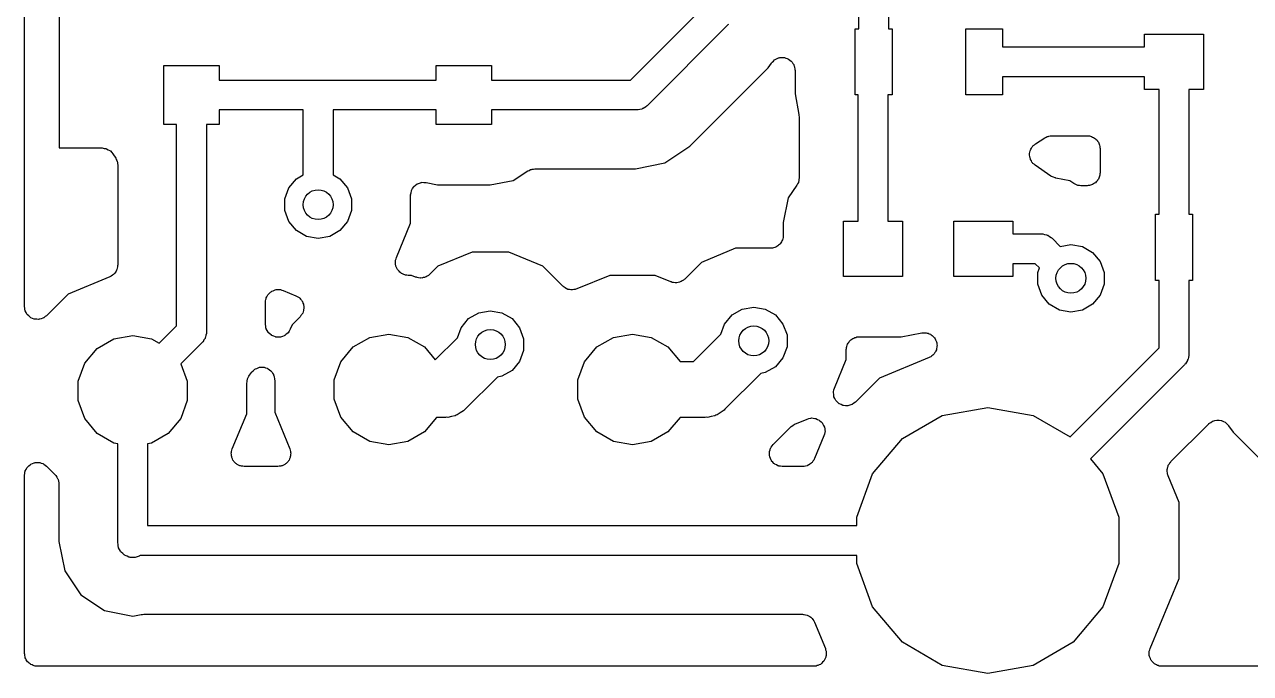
# Model space of a CAD drawing. Extents: x 91.5 to 189.2, y -113.2 to -60.7.
# Drawn here: x 91.79 to 108.45, y -112.83 to -104.01 of the extents above; entities that cross this region are included whole.
import ezdxf

# ---------------------------------------------------------------- set-up
doc = ezdxf.new("R2010")
doc.units = 0
doc.header["$MEASUREMENT"] = 0
doc.layers.add('BLACK', color=7, linetype='CONTINUOUS')

msp = doc.modelspace()

# ---------------------------------------------------------------- linework, layer by layer
at = {"layer": 'Black'}
for p, q in [((91.79, -107.844), (91.79, -95.3325)), ((92.26, -100.142), (92.26, -105.674)), ((103.127, -104.07), (103.127, -102.33)), ((103.533, -102.33), (103.533, -104.07)), ((100.026, -104.767), (100.997, -103.796)), ((101.344, -104.024), (100.254, -105.114)), ((101.349, -104.016), (101.344, -104.024)), ((101.356, -104.011), (101.349, -104.016)), ((103.08, -104.97), (103.08, -104.07)), ((103.08, -104.07), (103.127, -104.07)), ((103.533, -104.07), (103.58, -104.07)), ((103.58, -104.07), (103.58, -104.97)), ((104.58, -104.97), (104.58, -104.07)), ((104.58, -104.07), (105.08, -104.07)), ((105.08, -104.07), (105.08, -104.317)), ((107.01, -104.317), (107.01, -104.145)), ((107.01, -104.145), (107.81, -104.145)), ((107.81, -104.145), (107.81, -104.895)), ((105.08, -104.317), (107.01, -104.317)), ((93.685, -105.37), (93.685, -104.57)), ((93.685, -104.57), (94.435, -104.57)), ((94.435, -104.57), (94.435, -104.767)), ((97.385, -104.767), (97.385, -104.57)), ((97.385, -104.57), (98.135, -104.57)), ((98.135, -104.57), (98.135, -104.767)), ((100.832, -105.667), (101.897, -104.602)), ((101.897, -104.602), (101.939, -104.538)), ((101.939, -104.538), (101.946, -104.531)), ((101.946, -104.531), (101.951, -104.523)), ((101.951, -104.523), (101.967, -104.509)), ((101.967, -104.509), (101.982, -104.494)), ((101.982, -104.494), (101.99, -104.49)), ((101.99, -104.49), (101.998, -104.484)), ((101.998, -104.484), (102.017, -104.477)), ((102.017, -104.477), (102.036, -104.467)), ((102.036, -104.467), (102.046, -104.466)), ((102.046, -104.466), (102.055, -104.463)), ((102.055, -104.463), (102.076, -104.463)), ((102.076, -104.463), (102.097, -104.461)), ((102.097, -104.461), (102.106, -104.463)), ((102.106, -104.463), (102.116, -104.463)), ((102.116, -104.463), (102.136, -104.47)), ((102.136, -104.47), (102.156, -104.475)), ((102.156, -104.475), (102.164, -104.48)), ((102.164, -104.48), (102.173, -104.484)), ((102.173, -104.484), (102.189, -104.497)), ((102.189, -104.497), (102.207, -104.509)), ((102.207, -104.509), (102.212, -104.517)), ((102.212, -104.517), (102.22, -104.523)), ((102.22, -104.523), (102.23, -104.541)), ((102.23, -104.541), (102.243, -104.558)), ((102.243, -104.558), (102.245, -104.567)), ((102.245, -104.567), (102.25, -104.576)), ((102.25, -104.576), (102.254, -104.596)), ((102.254, -104.596), (102.26, -104.617)), ((102.26, -104.617), (102.259, -104.626)), ((94.435, -104.767), (95.78, -104.767)), ((95.78, -104.767), (97.385, -104.767)), ((98.135, -104.767), (100.026, -104.767)), ((102.259, -104.626), (102.261, -104.636)), ((102.261, -104.636), (102.261, -104.954)), ((107.01, -104.723), (105.08, -104.723)), ((105.08, -104.723), (105.08, -104.97)), ((107.01, -104.895), (107.01, -104.723)), ((102.261, -104.954), (102.314, -105.235)), ((107.207, -104.895), (107.01, -104.895)), ((107.207, -106.59), (107.207, -104.895)), ((107.81, -104.895), (107.613, -104.895)), ((107.613, -104.895), (107.613, -106.59)), ((100.246, -105.119), (100.241, -105.126)), ((100.254, -105.114), (100.246, -105.119)), ((103.117, -104.97), (103.08, -104.97)), ((103.117, -106.685), (103.117, -104.97)), ((103.58, -104.97), (103.523, -104.97)), ((103.523, -104.97), (103.523, -106.685)), ((105.08, -104.97), (104.58, -104.97)), ((95.5768, -105.173), (94.435, -105.173)), ((94.435, -105.173), (94.435, -105.37)), ((95.5768, -106.055), (95.5768, -105.173)), ((97.385, -105.173), (95.9832, -105.173)), ((95.9832, -105.173), (95.9832, -106.055)), ((97.385, -105.37), (97.385, -105.173)), ((100.11, -105.173), (98.135, -105.173)), ((98.135, -105.173), (98.135, -105.37)), ((100.119, -105.172), (100.11, -105.173)), ((100.128, -105.172), (100.119, -105.172)), ((100.153, -105.166), (100.128, -105.172)), ((100.179, -105.161), (100.153, -105.166)), ((100.187, -105.156), (100.179, -105.161)), ((100.196, -105.154), (100.187, -105.156)), ((100.218, -105.139), (100.196, -105.154)), ((100.241, -105.126), (100.218, -105.139)), ((102.314, -105.235), (102.314, -105.251)), ((102.314, -105.251), (102.317, -105.267)), ((102.317, -105.267), (102.317, -106.097)), ((93.8568, -105.37), (93.685, -105.37)), ((93.8568, -108.106), (93.8568, -105.37)), ((94.435, -105.37), (94.2632, -105.37)), ((94.2632, -105.37), (94.2632, -108.19)), ((98.135, -105.37), (97.385, -105.37)), ((105.528, -105.632), (105.654, -105.551)), ((105.654, -105.551), (105.672, -105.544)), ((105.672, -105.544), (105.689, -105.534)), ((105.689, -105.534), (105.7, -105.532)), ((105.7, -105.532), (105.71, -105.528)), ((105.71, -105.528), (105.73, -105.527)), ((105.73, -105.527), (105.749, -105.523)), ((105.749, -105.523), (106.231, -105.523)), ((106.231, -105.523), (106.246, -105.526)), ((106.246, -105.526), (106.262, -105.526)), ((106.262, -105.526), (106.276, -105.531)), ((106.276, -105.531), (106.291, -105.534)), ((106.291, -105.534), (106.305, -105.541)), ((106.305, -105.541), (106.319, -105.547)), ((106.319, -105.547), (106.331, -105.557)), ((106.331, -105.557), (106.344, -105.564)), ((106.344, -105.564), (106.354, -105.576)), ((106.354, -105.576), (106.366, -105.586)), ((106.366, -105.586), (106.373, -105.599)), ((106.373, -105.599), (106.383, -105.611)), ((106.383, -105.611), (106.389, -105.625)), ((92.26, -105.674), (92.2625, -105.687)), ((92.2625, -105.687), (92.2776, -105.69)), ((92.2776, -105.69), (92.8446, -105.69)), ((92.8446, -105.69), (92.8706, -105.695)), ((92.8706, -105.695), (92.8966, -105.698)), ((92.8966, -105.698), (92.9004, -105.7)), ((92.9004, -105.7), (92.9047, -105.701)), ((92.9047, -105.701), (92.9275, -105.714)), ((92.9275, -105.714), (92.9508, -105.726)), ((92.9508, -105.726), (92.9537, -105.729)), ((92.9537, -105.729), (92.9574, -105.731)), ((92.9574, -105.731), (92.9744, -105.751)), ((92.9744, -105.751), (92.9922, -105.771)), ((92.9922, -105.771), (93.0289, -105.828)), ((100.493, -105.894), (100.832, -105.667)), ((105.448, -105.766), (105.453, -105.747)), ((105.449, -105.777), (105.448, -105.766)), ((105.448, -105.788), (105.449, -105.777)), ((105.452, -105.807), (105.448, -105.788)), ((105.453, -105.747), (105.455, -105.728)), ((105.455, -105.728), (105.46, -105.718)), ((105.46, -105.718), (105.463, -105.707)), ((105.463, -105.707), (105.474, -105.691)), ((105.474, -105.691), (105.483, -105.674)), ((105.483, -105.674), (105.491, -105.666)), ((105.491, -105.666), (105.498, -105.657)), ((105.498, -105.657), (105.514, -105.646)), ((105.514, -105.646), (105.528, -105.632)), ((106.389, -105.625), (106.396, -105.639)), ((106.396, -105.639), (106.399, -105.654)), ((106.399, -105.654), (106.404, -105.668)), ((106.404, -105.668), (106.404, -105.684)), ((106.404, -105.684), (106.407, -105.699)), ((106.407, -105.699), (106.407, -106.027)), ((93.0289, -105.828), (93.0364, -105.846)), ((93.0364, -105.846), (93.0462, -105.862)), ((93.0462, -105.862), (93.0482, -105.873)), ((93.0482, -105.873), (93.0525, -105.884)), ((93.0525, -105.884), (93.0534, -105.903)), ((93.0534, -105.903), (93.0568, -105.922)), ((93.0568, -105.922), (93.0568, -107.279)), ((100.093, -105.973), (100.493, -105.894)), ((105.454, -105.827), (105.452, -105.807)), ((105.459, -105.837), (105.454, -105.827)), ((105.461, -105.848), (105.459, -105.837)), ((105.472, -105.864), (105.461, -105.848)), ((105.48, -105.882), (105.472, -105.864)), ((105.488, -105.89), (105.48, -105.882)), ((105.494, -105.899), (105.488, -105.89)), ((105.51, -105.911), (105.494, -105.899)), ((105.524, -105.925), (105.51, -105.911)), ((105.739, -106.072), (105.524, -105.925)), ((95.3825, -106.231), (95.485, -106.108)), ((95.485, -106.108), (95.5768, -106.055)), ((95.9832, -106.055), (96.075, -106.108)), ((96.075, -106.108), (96.1775, -106.231)), ((98.4304, -106.13), (98.6314, -106.001)), ((98.6314, -106.001), (98.6494, -105.994)), ((98.6494, -105.994), (98.6663, -105.984)), ((98.6663, -105.984), (98.6773, -105.982)), ((98.6773, -105.982), (98.6876, -105.978)), ((98.6876, -105.978), (98.7071, -105.977)), ((98.7071, -105.977), (98.7263, -105.973)), ((98.7263, -105.973), (100.093, -105.973)), ((102.313, -106.118), (102.311, -106.14)), ((102.317, -106.097), (102.313, -106.118)), ((105.743, -106.074), (105.739, -106.072)), ((105.747, -106.077), (105.743, -106.074)), ((105.771, -106.086), (105.747, -106.077)), ((105.795, -106.097), (105.771, -106.086)), ((105.799, -106.097), (105.795, -106.097)), ((105.804, -106.099), (105.799, -106.097)), ((105.993, -106.136), (105.804, -106.099)), ((106.383, -106.115), (106.373, -106.127)), ((106.388, -106.101), (106.383, -106.115)), ((106.396, -106.088), (106.388, -106.101)), ((106.399, -106.072), (106.396, -106.088)), ((106.404, -106.058), (106.399, -106.072)), ((106.407, -106.027), (106.404, -106.043)), ((106.404, -106.043), (106.404, -106.058)), ((95.328, -106.38), (95.3825, -106.231)), ((96.1775, -106.231), (96.232, -106.38)), ((97.043, -106.298), (97.048, -106.27)), ((97.048, -106.27), (97.049, -106.268)), ((97.049, -106.268), (97.0495, -106.266)), ((97.0495, -106.266), (97.0643, -106.241)), ((97.0643, -106.241), (97.0785, -106.217)), ((97.0785, -106.217), (97.0801, -106.215)), ((97.0801, -106.215), (97.0813, -106.214)), ((97.0813, -106.214), (97.1035, -106.196)), ((97.1035, -106.196), (97.1252, -106.178)), ((97.1252, -106.178), (97.1272, -106.177)), ((97.1272, -106.177), (97.1289, -106.176)), ((97.1289, -106.176), (97.1559, -106.167)), ((97.1559, -106.167), (97.1825, -106.157)), ((97.1825, -106.157), (97.1847, -106.157)), ((97.1847, -106.157), (97.1867, -106.156)), ((97.1867, -106.156), (97.2151, -106.157)), ((97.2151, -106.157), (97.2434, -106.157)), ((97.2434, -106.157), (97.2455, -106.158)), ((97.2455, -106.158), (97.2476, -106.158)), ((97.2476, -106.158), (97.4026, -106.189)), ((97.4026, -106.189), (98.1186, -106.189)), ((98.1186, -106.189), (98.4304, -106.13)), ((102.286, -106.196), (102.169, -106.368)), ((102.295, -106.176), (102.286, -106.196)), ((102.306, -106.157), (102.295, -106.176)), ((102.308, -106.148), (102.306, -106.157)), ((102.311, -106.14), (102.308, -106.148)), ((106.048, -106.173), (105.993, -106.136)), ((106.067, -106.182), (106.048, -106.173)), ((106.085, -106.192), (106.067, -106.182)), ((106.095, -106.194), (106.085, -106.192)), ((106.104, -106.198), (106.095, -106.194)), ((106.125, -106.199), (106.104, -106.198)), ((106.145, -106.203), (106.125, -106.199)), ((106.231, -106.203), (106.145, -106.203)), ((106.246, -106.2), (106.231, -106.203)), ((106.262, -106.2), (106.246, -106.2)), ((106.276, -106.195), (106.262, -106.2)), ((106.291, -106.192), (106.276, -106.195)), ((106.305, -106.185), (106.291, -106.192)), ((106.319, -106.179), (106.305, -106.185)), ((106.331, -106.17), (106.319, -106.179)), ((106.344, -106.162), (106.331, -106.17)), ((106.354, -106.15), (106.344, -106.162)), ((106.366, -106.14), (106.354, -106.15)), ((106.373, -106.127), (106.366, -106.14)), ((95.328, -106.54), (95.328, -106.38)), ((96.232, -106.38), (96.232, -106.54)), ((97.037, -106.711), (97.0373, -106.33)), ((97.0373, -106.33), (97.0377, -106.327)), ((97.0374, -106.325), (97.043, -106.298)), ((97.0377, -106.327), (97.0374, -106.325)), ((102.169, -106.368), (102.101, -106.703)), ((95.3825, -106.689), (95.328, -106.54)), ((96.232, -106.54), (96.1775, -106.689)), ((107.16, -107.49), (107.16, -106.59)), ((107.16, -106.59), (107.207, -106.59)), ((107.613, -106.59), (107.66, -106.59)), ((107.66, -106.59), (107.66, -107.49)), ((95.485, -106.812), (95.3825, -106.689)), ((96.1775, -106.689), (96.075, -106.812)), ((96.8434, -107.177), (97.037, -106.711)), ((102.101, -106.703), (102.101, -106.877)), ((102.92, -107.435), (102.92, -106.685)), ((102.92, -106.685), (103.117, -106.685)), ((103.523, -106.685), (103.72, -106.685)), ((103.72, -106.685), (103.72, -107.435)), ((104.42, -107.435), (104.42, -106.685)), ((104.42, -106.685), (105.22, -106.685)), ((105.22, -106.685), (105.22, -106.857)), ((95.623, -106.891), (95.485, -106.812)), ((95.78, -106.919), (95.623, -106.891)), ((95.937, -106.891), (95.78, -106.919)), ((96.075, -106.812), (95.937, -106.891)), ((102.083, -106.951), (102.077, -106.965)), ((102.09, -106.938), (102.083, -106.951)), ((102.093, -106.922), (102.09, -106.938)), ((102.098, -106.908), (102.093, -106.922)), ((102.101, -106.877), (102.098, -106.893)), ((102.098, -106.893), (102.098, -106.908)), ((105.22, -106.857), (105.61, -106.857)), ((105.61, -106.857), (105.619, -106.858)), ((105.619, -106.858), (105.628, -106.858)), ((105.628, -106.858), (105.653, -106.864)), ((105.653, -106.864), (105.679, -106.869)), ((105.679, -106.869), (105.687, -106.874)), ((105.687, -106.874), (105.696, -106.876)), ((105.696, -106.876), (105.718, -106.891)), ((105.718, -106.891), (105.741, -106.904)), ((105.741, -106.904), (105.746, -106.911)), ((105.746, -106.911), (105.754, -106.916)), ((105.754, -106.916), (105.864, -107.027)), ((97.871, -107.103), (97.4088, -107.294)), ((98.3712, -107.103), (97.871, -107.103)), ((98.8331, -107.295), (98.3712, -107.103)), ((101.451, -107.053), (100.989, -107.244)), ((101.925, -107.053), (101.451, -107.053)), ((101.94, -107.05), (101.925, -107.053)), ((101.956, -107.05), (101.94, -107.05)), ((101.97, -107.045), (101.956, -107.05)), ((101.985, -107.042), (101.97, -107.045)), ((101.999, -107.035), (101.985, -107.042)), ((102.013, -107.029), (101.999, -107.035)), ((102.025, -107.02), (102.013, -107.029)), ((102.038, -107.012), (102.025, -107.02)), ((102.048, -107), (102.038, -107.012)), ((102.06, -106.99), (102.048, -107)), ((102.067, -106.977), (102.06, -106.99)), ((102.077, -106.965), (102.067, -106.977)), ((105.864, -107.027), (106.01, -107.001)), ((106.01, -107.001), (106.167, -107.029)), ((106.167, -107.029), (106.305, -107.108)), ((106.305, -107.108), (106.407, -107.231)), ((93.0568, -107.279), (93.0548, -107.291)), ((96.8301, -107.237), (96.8326, -107.226)), ((96.8326, -107.256), (96.8301, -107.237)), ((96.8326, -107.214), (96.8392, -107.196)), ((96.8326, -107.226), (96.8326, -107.214)), ((96.8326, -107.275), (96.8326, -107.256)), ((96.8365, -107.286), (96.8326, -107.275)), ((96.838, -107.297), (96.8365, -107.286)), ((96.8392, -107.196), (96.8434, -107.177)), ((100.989, -107.244), (100.762, -107.47)), ((105.526, -107.263), (105.22, -107.263)), ((105.22, -107.263), (105.22, -107.435)), ((105.581, -107.318), (105.526, -107.263)), ((106.407, -107.231), (106.462, -107.38)), ((92.9483, -107.442), (92.3831, -107.675)), ((92.9581, -107.435), (92.9483, -107.442)), ((92.969, -107.431), (92.9581, -107.435)), ((92.9837, -107.419), (92.969, -107.431)), ((92.9998, -107.409), (92.9837, -107.419)), ((93.0068, -107.4), (92.9998, -107.409)), ((93.0157, -107.392), (93.0068, -107.4)), ((93.0253, -107.376), (93.0157, -107.392)), ((93.0369, -107.361), (93.0253, -107.376)), ((93.0404, -107.35), (93.0369, -107.361)), ((93.0462, -107.34), (93.0404, -107.35)), ((93.0495, -107.321), (93.0462, -107.34)), ((93.0553, -107.303), (93.0495, -107.321)), ((93.0548, -107.291), (93.0553, -107.303)), ((96.8469, -107.314), (96.838, -107.297)), ((96.8534, -107.332), (96.8469, -107.314)), ((96.8608, -107.341), (96.8534, -107.332)), ((96.8661, -107.351), (96.8608, -107.341)), ((96.8802, -107.364), (96.8661, -107.351)), ((96.8925, -107.379), (96.8802, -107.364)), ((96.9025, -107.385), (96.8925, -107.379)), ((96.911, -107.393), (96.9025, -107.385)), ((96.9287, -107.4), (96.911, -107.393)), ((96.9453, -107.41), (96.9287, -107.4)), ((96.9567, -107.412), (96.9453, -107.41)), ((96.9673, -107.416), (96.9567, -107.412)), ((96.9864, -107.417), (96.9673, -107.416)), ((97.0053, -107.42), (96.9864, -107.417)), ((97.0497, -107.42), (97.0053, -107.42)), ((97.1054, -107.443), (97.0497, -107.42)), ((97.1166, -107.446), (97.1054, -107.443)), ((97.1271, -107.451), (97.1166, -107.446)), ((97.1462, -107.452), (97.1271, -107.451)), ((97.1649, -107.457), (97.1462, -107.452)), ((97.1763, -107.455), (97.1649, -107.457)), ((97.1878, -107.456), (97.1763, -107.455)), ((97.2063, -107.451), (97.1878, -107.456)), ((97.2253, -107.449), (97.2063, -107.451)), ((97.2355, -107.443), (97.2253, -107.449)), ((97.2467, -107.44), (97.2355, -107.443)), ((97.2624, -107.429), (97.2467, -107.44)), ((97.2794, -107.421), (97.2624, -107.429)), ((97.2872, -107.412), (97.2794, -107.421)), ((97.2966, -107.406), (97.2872, -107.412)), ((97.4088, -107.294), (97.2966, -107.406)), ((99.1042, -107.566), (98.8331, -107.295)), ((99.743, -107.42), (99.2955, -107.605)), ((100.36, -107.42), (99.743, -107.42)), ((100.571, -107.508), (100.36, -107.42)), ((103.72, -107.435), (102.92, -107.435)), ((105.22, -107.435), (104.42, -107.435)), ((105.558, -107.38), (105.581, -107.318)), ((105.558, -107.54), (105.558, -107.38)), ((106.462, -107.38), (106.462, -107.54)), ((95.169, -107.628), (95.1861, -107.619)), ((95.1861, -107.619), (95.1974, -107.618)), ((95.1974, -107.618), (95.2082, -107.614)), ((95.2082, -107.614), (95.2275, -107.614)), ((95.2275, -107.614), (95.2465, -107.611)), ((95.2465, -107.611), (95.2577, -107.614)), ((95.2577, -107.614), (95.2692, -107.614)), ((95.2692, -107.614), (95.2872, -107.62)), ((95.2872, -107.62), (95.306, -107.624)), ((99.1137, -107.573), (99.1042, -107.566)), ((99.1215, -107.582), (99.1137, -107.573)), ((99.1385, -107.59), (99.1215, -107.582)), ((99.1541, -107.601), (99.1385, -107.59)), ((99.1653, -107.604), (99.1541, -107.601)), ((99.1755, -107.61), (99.1653, -107.604)), ((99.1945, -107.612), (99.1755, -107.61)), ((99.213, -107.617), (99.1945, -107.612)), ((99.2245, -107.616), (99.213, -107.617)), ((99.2359, -107.618), (99.2245, -107.616)), ((99.2546, -107.614), (99.2359, -107.618)), ((99.2737, -107.612), (99.2546, -107.614)), ((99.2842, -107.607), (99.2737, -107.612)), ((99.2955, -107.605), (99.2842, -107.607)), ((100.582, -107.51), (100.571, -107.508)), ((100.592, -107.515), (100.582, -107.51)), ((100.611, -107.517), (100.592, -107.515)), ((100.63, -107.521), (100.611, -107.517)), ((100.642, -107.52), (100.63, -107.521)), ((100.653, -107.521), (100.642, -107.52)), ((100.672, -107.516), (100.653, -107.521)), ((100.691, -107.513), (100.672, -107.516)), ((100.701, -107.508), (100.691, -107.513)), ((100.712, -107.505), (100.701, -107.508)), ((100.728, -107.494), (100.712, -107.505)), ((100.745, -107.485), (100.728, -107.494)), ((100.752, -107.477), (100.745, -107.485)), ((100.762, -107.47), (100.752, -107.477)), ((105.613, -107.689), (105.558, -107.54)), ((106.462, -107.54), (106.407, -107.689)), ((107.207, -107.49), (107.16, -107.49)), ((107.207, -108.406), (107.207, -107.49)), ((107.66, -107.49), (107.613, -107.49)), ((107.613, -107.49), (107.613, -108.49)), ((92.3831, -107.675), (92.0895, -107.968)), ((95.0632, -107.787), (95.0665, -107.768)), ((95.0632, -108.086), (95.0632, -107.787)), ((95.0665, -107.768), (95.0674, -107.748)), ((95.0674, -107.748), (95.0718, -107.738)), ((95.0718, -107.738), (95.0738, -107.727)), ((95.0738, -107.727), (95.0834, -107.71)), ((95.0834, -107.71), (95.0908, -107.692)), ((95.0908, -107.692), (95.0985, -107.684)), ((95.0985, -107.684), (95.1043, -107.674)), ((95.1043, -107.674), (95.119, -107.661)), ((95.119, -107.661), (95.132, -107.647)), ((95.132, -107.647), (95.1422, -107.642)), ((95.1422, -107.642), (95.1509, -107.635)), ((95.1509, -107.635), (95.169, -107.628)), ((95.306, -107.624), (95.4787, -107.696)), ((95.4787, -107.696), (95.4948, -107.706)), ((95.4948, -107.706), (95.5121, -107.715)), ((95.5121, -107.715), (95.5203, -107.723)), ((95.5203, -107.723), (95.53, -107.729)), ((95.53, -107.729), (95.5417, -107.744)), ((95.5417, -107.744), (95.5552, -107.758)), ((95.5552, -107.758), (95.5601, -107.768)), ((95.5601, -107.768), (95.5671, -107.777)), ((95.5671, -107.777), (95.5728, -107.796)), ((105.715, -107.812), (105.613, -107.689)), ((106.407, -107.689), (106.305, -107.812)), ((91.794, -107.867), (91.79, -107.844)), ((91.7959, -107.889), (91.794, -107.867)), ((91.7992, -107.896), (91.7959, -107.889)), ((91.8006, -107.904), (91.7992, -107.896)), ((91.812, -107.924), (91.8006, -107.904)), ((91.8217, -107.945), (91.812, -107.924)), ((91.8272, -107.95), (91.8217, -107.945)), ((91.8311, -107.957), (91.8272, -107.95)), ((95.5593, -107.953), (95.5463, -107.967)), ((95.5637, -107.942), (95.5593, -107.953)), ((95.5703, -107.933), (95.5637, -107.942)), ((95.5753, -107.914), (95.5703, -107.933)), ((95.5728, -107.796), (95.5809, -107.813)), ((95.5827, -107.896), (95.5753, -107.914)), ((95.5809, -107.813), (95.5819, -107.824)), ((95.5819, -107.824), (95.5854, -107.835)), ((95.5832, -107.885), (95.5827, -107.896)), ((95.5862, -107.874), (95.5832, -107.885)), ((95.5854, -107.835), (95.5845, -107.855)), ((95.5845, -107.855), (95.5862, -107.874)), ((97.825, -108.008), (97.963, -107.929)), ((97.963, -107.929), (98.12, -107.901)), ((98.12, -107.901), (98.277, -107.929)), ((98.277, -107.929), (98.415, -108.008)), ((101.405, -107.958), (101.543, -107.879)), ((101.543, -107.879), (101.7, -107.851)), ((101.7, -107.851), (101.857, -107.879)), ((101.857, -107.879), (101.995, -107.958)), ((105.853, -107.891), (105.715, -107.812)), ((106.01, -107.919), (105.853, -107.891)), ((106.167, -107.891), (106.01, -107.919)), ((106.305, -107.812), (106.167, -107.891)), ((91.8486, -107.972), (91.8311, -107.957)), ((91.8647, -107.988), (91.8486, -107.972)), ((91.8718, -107.991), (91.8647, -107.988)), ((91.8777, -107.996), (91.8718, -107.991)), ((91.8992, -108.004), (91.8777, -107.996)), ((91.9199, -108.014), (91.8992, -108.004)), ((91.9277, -108.014), (91.9199, -108.014)), ((91.935, -108.017), (91.9277, -108.014)), ((91.9579, -108.017), (91.935, -108.017)), ((91.9806, -108.019), (91.9579, -108.017)), ((91.9882, -108.017), (91.9806, -108.019)), ((91.996, -108.017), (91.9882, -108.017)), ((92.0174, -108.009), (91.996, -108.017)), ((92.0395, -108.003), (92.0174, -108.009)), ((92.0459, -107.999), (92.0395, -108.003)), ((92.0532, -107.996), (92.0459, -107.999)), ((92.0708, -107.981), (92.0532, -107.996)), ((92.0895, -107.968), (92.0708, -107.981)), ((93.6206, -108.342), (93.8568, -108.106)), ((95.0678, -108.112), (95.0632, -108.086)), ((95.0713, -108.139), (95.0678, -108.112)), ((95.4267, -108.091), (95.4008, -108.153)), ((95.5353, -107.982), (95.4267, -108.091)), ((95.5463, -107.967), (95.5353, -107.982)), ((97.7225, -108.131), (97.825, -108.008)), ((98.415, -108.008), (98.5175, -108.131)), ((101.252, -108.219), (101.303, -108.081)), ((101.303, -108.081), (101.405, -107.958)), ((101.995, -107.958), (102.097, -108.081)), ((102.097, -108.081), (102.152, -108.23)), ((92.7761, -108.413), (93.0025, -108.283)), ((93.0025, -108.283), (93.26, -108.237)), ((93.26, -108.237), (93.5175, -108.283)), ((93.5175, -108.283), (93.6206, -108.342)), ((94.2442, -108.276), (94.2289, -108.298)), ((94.2465, -108.267), (94.2442, -108.276)), ((94.2509, -108.259), (94.2465, -108.267)), ((94.2556, -108.233), (94.2509, -108.259)), ((94.2624, -108.208), (94.2556, -108.233)), ((94.2632, -108.19), (94.2616, -108.199)), ((94.2616, -108.199), (94.2624, -108.208)), ((95.0731, -108.142), (95.0713, -108.139)), ((95.0738, -108.146), (95.0731, -108.142)), ((95.0871, -108.169), (95.0738, -108.146)), ((95.0994, -108.193), (95.0871, -108.169)), ((95.1023, -108.195), (95.0994, -108.193)), ((95.1043, -108.199), (95.1023, -108.195)), ((95.1247, -108.216), (95.1043, -108.199)), ((95.1443, -108.234), (95.1247, -108.216)), ((95.1479, -108.236), (95.1443, -108.234)), ((95.1509, -108.238), (95.1479, -108.236)), ((95.176, -108.247), (95.1509, -108.238)), ((95.2006, -108.257), (95.176, -108.247)), ((95.2045, -108.258), (95.2006, -108.257)), ((95.2082, -108.259), (95.2045, -108.258)), ((95.2349, -108.259), (95.2082, -108.259)), ((95.2615, -108.26), (95.2349, -108.259)), ((95.2652, -108.259), (95.2615, -108.26)), ((95.2692, -108.259), (95.2652, -108.259)), ((95.2942, -108.25), (95.2692, -108.259)), ((95.3196, -108.242), (95.2942, -108.25)), ((95.3227, -108.239), (95.3196, -108.242)), ((95.3264, -108.238), (95.3227, -108.239)), ((95.3468, -108.221), (95.3264, -108.238)), ((95.368, -108.205), (95.3468, -108.221)), ((95.3701, -108.201), (95.368, -108.205)), ((95.3731, -108.199), (95.3701, -108.201)), ((95.3865, -108.176), (95.3731, -108.199)), ((95.4008, -108.153), (95.3865, -108.176)), ((96.2561, -108.393), (96.4825, -108.263)), ((96.4825, -108.263), (96.74, -108.217)), ((96.74, -108.217), (96.9975, -108.263)), ((96.9975, -108.263), (97.2239, -108.393)), ((97.3717, -108.569), (97.6721, -108.269)), ((97.6721, -108.269), (97.7225, -108.131)), ((98.5175, -108.131), (98.572, -108.28)), ((98.572, -108.28), (98.572, -108.44)), ((99.5661, -108.393), (99.7925, -108.263)), ((99.7925, -108.263), (100.05, -108.217)), ((100.05, -108.217), (100.307, -108.263)), ((100.307, -108.263), (100.534, -108.393)), ((100.882, -108.589), (101.252, -108.219)), ((102.152, -108.23), (102.152, -108.39)), ((103.02, -108.295), (103.033, -108.287)), ((103.033, -108.287), (103.045, -108.278)), ((103.045, -108.278), (103.059, -108.272)), ((103.059, -108.272), (103.073, -108.265)), ((103.073, -108.265), (103.088, -108.262)), ((103.088, -108.262), (103.102, -108.257)), ((103.102, -108.257), (103.118, -108.257)), ((103.118, -108.257), (103.133, -108.254)), ((103.133, -108.254), (103.704, -108.254)), ((103.704, -108.254), (103.983, -108.201)), ((103.983, -108.201), (103.996, -108.201)), ((103.996, -108.201), (104.008, -108.199)), ((104.008, -108.199), (104.026, -108.201)), ((104.026, -108.201), (104.044, -108.201)), ((104.044, -108.201), (104.056, -108.205)), ((104.056, -108.205), (104.069, -108.207)), ((104.069, -108.207), (104.085, -108.215)), ((104.085, -108.215), (104.102, -108.221)), ((104.102, -108.221), (104.112, -108.229)), ((104.112, -108.229), (104.123, -108.235)), ((104.123, -108.235), (104.135, -108.248)), ((104.135, -108.248), (104.149, -108.26)), ((104.149, -108.26), (104.156, -108.27)), ((104.156, -108.27), (104.164, -108.28)), ((104.164, -108.28), (104.171, -108.296)), ((92.608, -108.614), (92.7761, -108.413)), ((94.2037, -108.334), (93.9151, -108.622)), ((94.2088, -108.326), (94.2037, -108.334)), ((94.2157, -108.321), (94.2088, -108.326)), ((94.2289, -108.298), (94.2157, -108.321)), ((96.088, -108.594), (96.2561, -108.393)), ((97.2239, -108.393), (97.3717, -108.569)), ((98.572, -108.44), (98.5175, -108.589)), ((99.398, -108.594), (99.5661, -108.393)), ((100.534, -108.393), (100.698, -108.589)), ((102.152, -108.39), (102.097, -108.539)), ((102.957, -108.429), (102.96, -108.414)), ((102.957, -108.561), (102.957, -108.429)), ((102.96, -108.399), (102.965, -108.385)), ((102.96, -108.414), (102.96, -108.399)), ((102.965, -108.385), (102.968, -108.369)), ((102.968, -108.369), (102.975, -108.356)), ((102.975, -108.356), (102.981, -108.342)), ((102.981, -108.342), (102.991, -108.33)), ((102.991, -108.33), (102.998, -108.317)), ((102.998, -108.317), (103.01, -108.307)), ((103.01, -108.307), (103.02, -108.295)), ((104.172, -108.455), (104.161, -108.469)), ((104.171, -108.296), (104.18, -108.312)), ((104.175, -108.443), (104.172, -108.455)), ((104.182, -108.432), (104.175, -108.443)), ((104.18, -108.312), (104.183, -108.324)), ((104.184, -108.414), (104.182, -108.432)), ((104.183, -108.324), (104.187, -108.336)), ((104.19, -108.397), (104.184, -108.414)), ((104.187, -108.336), (104.188, -108.354)), ((104.188, -108.354), (104.191, -108.372)), ((104.191, -108.372), (104.189, -108.384)), ((104.189, -108.384), (104.19, -108.397)), ((106, -109.612), (107.207, -108.406)), ((92.5186, -108.859), (92.608, -108.614)), ((93.9151, -108.622), (94.0014, -108.859)), ((95.9986, -108.839), (96.088, -108.594)), ((98.5175, -108.589), (98.415, -108.712)), ((99.3086, -108.839), (99.398, -108.594)), ((100.698, -108.589), (100.882, -108.589)), ((102.097, -108.539), (101.995, -108.662)), ((102.796, -108.95), (102.957, -108.561)), ((104.083, -108.536), (103.409, -108.815)), ((104.094, -108.529), (104.083, -108.536)), ((104.105, -108.525), (104.094, -108.529)), ((104.119, -108.513), (104.105, -108.525)), ((104.134, -108.503), (104.119, -108.513)), ((104.142, -108.493), (104.134, -108.503)), ((104.152, -108.485), (104.142, -108.493)), ((104.161, -108.469), (104.152, -108.485)), ((107.566, -108.621), (107.559, -108.626)), ((107.579, -108.598), (107.566, -108.621)), ((107.594, -108.576), (107.579, -108.598)), ((107.596, -108.567), (107.594, -108.576)), ((107.601, -108.559), (107.596, -108.567)), ((107.606, -108.533), (107.601, -108.559)), ((107.612, -108.508), (107.606, -108.533)), ((107.613, -108.49), (107.612, -108.499)), ((107.612, -108.499), (107.612, -108.508)), ((94.8312, -108.807), (94.8397, -108.788)), ((94.8397, -108.788), (94.8687, -108.745)), ((94.8687, -108.745), (94.8754, -108.738)), ((94.8754, -108.738), (94.8803, -108.729)), ((94.8803, -108.729), (94.8963, -108.716)), ((94.8963, -108.716), (94.9108, -108.701)), ((94.9108, -108.701), (94.9196, -108.696)), ((94.9196, -108.696), (94.927, -108.69)), ((94.927, -108.69), (94.9467, -108.683)), ((94.9467, -108.683), (94.9655, -108.674)), ((94.9655, -108.674), (94.9752, -108.673)), ((94.9752, -108.673), (94.9843, -108.669)), ((94.9843, -108.669), (95.0052, -108.669)), ((95.0052, -108.669), (95.0261, -108.667)), ((95.0261, -108.667), (95.0355, -108.669)), ((95.0355, -108.669), (95.0452, -108.669)), ((95.0452, -108.669), (95.0649, -108.677)), ((95.0649, -108.677), (95.0853, -108.682)), ((95.0853, -108.682), (95.0934, -108.687)), ((95.0934, -108.687), (95.1025, -108.69)), ((95.1025, -108.69), (95.1185, -108.704)), ((95.1185, -108.704), (95.136, -108.715)), ((95.136, -108.715), (95.1417, -108.723)), ((95.1417, -108.723), (95.1491, -108.729)), ((95.1491, -108.729), (95.1596, -108.748)), ((95.1596, -108.748), (95.172, -108.765)), ((95.172, -108.765), (95.1747, -108.774)), ((95.1747, -108.774), (95.1796, -108.782)), ((95.1796, -108.782), (95.1832, -108.803)), ((98.415, -108.712), (98.277, -108.791)), ((101.797, -108.752), (101.309, -109.239)), ((101.857, -108.741), (101.797, -108.752)), ((101.995, -108.662), (101.857, -108.741)), ((107.554, -108.634), (106.274, -109.913)), ((107.559, -108.626), (107.554, -108.634)), ((92.5186, -109.121), (92.5186, -108.859)), ((94.0014, -108.859), (94.0014, -109.121)), ((94.8097, -109.3), (94.8101, -108.885)), ((94.8101, -108.885), (94.8137, -108.865)), ((94.8137, -108.865), (94.8151, -108.844)), ((94.8151, -108.844), (94.819, -108.835)), ((94.819, -108.835), (94.8207, -108.825)), ((94.8207, -108.825), (94.8312, -108.807)), ((95.1832, -108.803), (95.1891, -108.823)), ((95.1891, -108.823), (95.1884, -108.833)), ((95.1884, -108.833), (95.1901, -108.842)), ((95.1901, -108.842), (95.1897, -109.277)), ((95.9986, -109.101), (95.9986, -108.839)), ((98.217, -108.802), (97.7794, -109.239)), ((98.277, -108.791), (98.217, -108.802)), ((99.3086, -109.101), (99.3086, -108.839)), ((102.79, -108.976), (102.796, -108.95)), ((103.409, -108.815), (103.082, -109.142)), ((92.608, -109.366), (92.5186, -109.121)), ((94.0014, -109.121), (93.912, -109.366)), ((96.088, -109.346), (95.9986, -109.101)), ((99.398, -109.346), (99.3086, -109.101)), ((102.782, -109.01), (102.783, -109.006)), ((102.786, -109.036), (102.782, -109.01)), ((102.783, -109.002), (102.79, -108.976)), ((102.783, -109.006), (102.783, -109.002)), ((102.788, -109.063), (102.786, -109.036)), ((102.79, -109.066), (102.788, -109.063)), ((102.79, -109.07), (102.79, -109.066)), ((102.802, -109.094), (102.79, -109.07)), ((102.814, -109.118), (102.802, -109.094)), ((102.816, -109.121), (102.814, -109.118)), ((102.818, -109.124), (102.816, -109.121)), ((95.1897, -109.277), (95.3952, -109.774)), ((97.7118, -109.287), (97.671, -109.315)), ((97.7549, -109.262), (97.7118, -109.287)), ((97.7657, -109.249), (97.7549, -109.262)), ((97.7794, -109.239), (97.7657, -109.249)), ((101.242, -109.287), (101.201, -109.315)), ((101.285, -109.262), (101.242, -109.287)), ((101.296, -109.249), (101.285, -109.262)), ((101.309, -109.239), (101.296, -109.249)), ((102.838, -109.142), (102.818, -109.124)), ((102.857, -109.161), (102.838, -109.142)), ((102.86, -109.163), (102.857, -109.161)), ((102.863, -109.165), (102.86, -109.163)), ((102.888, -109.175), (102.863, -109.165)), ((102.912, -109.187), (102.888, -109.175)), ((102.916, -109.187), (102.912, -109.187)), ((102.919, -109.189), (102.916, -109.187)), ((102.946, -109.19), (102.919, -109.189)), ((102.973, -109.192), (102.946, -109.19)), ((102.976, -109.191), (102.973, -109.192)), ((102.98, -109.191), (102.976, -109.191)), ((103.006, -109.183), (102.98, -109.191)), ((103.032, -109.176), (103.006, -109.183)), ((103.035, -109.174), (103.032, -109.176)), ((103.039, -109.173), (103.035, -109.174)), ((103.06, -109.157), (103.039, -109.173)), ((103.082, -109.142), (103.06, -109.157)), ((104.262, -109.322), (104.88, -109.213)), ((104.88, -109.213), (105.498, -109.322)), ((92.7761, -109.567), (92.608, -109.366)), ((93.912, -109.366), (93.7439, -109.567)), ((94.6128, -109.774), (94.8097, -109.3)), ((96.2561, -109.547), (96.088, -109.346)), ((97.3882, -109.351), (97.2239, -109.547)), ((97.51, -109.351), (97.3882, -109.351)), ((97.5265, -109.348), (97.51, -109.351)), ((97.5432, -109.35), (97.5265, -109.348)), ((97.5913, -109.337), (97.5432, -109.35)), ((97.6403, -109.328), (97.5913, -109.337)), ((97.6548, -109.32), (97.6403, -109.328)), ((97.671, -109.315), (97.6548, -109.32)), ((99.5661, -109.547), (99.398, -109.346)), ((100.698, -109.351), (100.534, -109.547)), ((101.04, -109.351), (100.698, -109.351)), ((101.057, -109.348), (101.04, -109.351)), ((101.073, -109.35), (101.057, -109.348)), ((101.121, -109.337), (101.073, -109.35)), ((101.17, -109.328), (101.121, -109.337)), ((101.185, -109.32), (101.17, -109.328)), ((101.201, -109.315), (101.185, -109.32)), ((102.231, -109.457), (102.253, -109.442)), ((102.253, -109.442), (102.257, -109.441)), ((102.257, -109.441), (102.26, -109.439)), ((102.26, -109.439), (102.425, -109.371)), ((102.425, -109.371), (102.448, -109.366)), ((102.448, -109.366), (102.47, -109.359)), ((102.47, -109.359), (102.477, -109.359)), ((102.477, -109.359), (102.485, -109.357)), ((102.485, -109.357), (102.507, -109.361)), ((102.507, -109.361), (102.53, -109.362)), ((102.53, -109.362), (102.538, -109.364)), ((102.538, -109.364), (102.545, -109.365)), ((102.545, -109.365), (102.566, -109.376)), ((102.566, -109.376), (102.587, -109.385)), ((102.587, -109.385), (102.592, -109.39)), ((102.592, -109.39), (102.599, -109.394)), ((102.599, -109.394), (102.615, -109.411)), ((102.615, -109.411), (102.632, -109.426)), ((102.632, -109.426), (102.635, -109.433)), ((102.635, -109.433), (102.64, -109.439)), ((102.64, -109.439), (102.649, -109.46)), ((103.719, -109.636), (104.262, -109.322)), ((105.498, -109.322), (106, -109.612)), ((107.368, -109.95), (107.883, -109.436)), ((107.883, -109.436), (107.885, -109.435)), ((107.885, -109.435), (107.886, -109.433)), ((107.886, -109.433), (107.91, -109.417)), ((107.91, -109.417), (107.933, -109.401)), ((107.933, -109.401), (107.935, -109.4)), ((107.935, -109.4), (107.937, -109.399)), ((107.937, -109.399), (107.964, -109.392)), ((107.964, -109.392), (107.992, -109.385)), ((107.992, -109.385), (107.994, -109.385)), ((107.994, -109.385), (107.996, -109.385)), ((107.996, -109.385), (108.024, -109.388)), ((108.024, -109.388), (108.053, -109.39)), ((108.053, -109.39), (108.054, -109.391)), ((108.054, -109.391), (108.056, -109.391)), ((108.056, -109.391), (108.082, -109.404)), ((108.082, -109.404), (108.108, -109.416)), ((108.108, -109.416), (108.109, -109.417)), ((108.109, -109.417), (108.111, -109.418)), ((108.111, -109.418), (108.131, -109.439)), ((108.131, -109.439), (108.151, -109.459)), ((93.0025, -109.697), (92.7761, -109.567)), ((93.7439, -109.567), (93.5175, -109.697)), ((96.4825, -109.677), (96.2561, -109.547)), ((97.2239, -109.547), (96.9975, -109.677)), ((99.7925, -109.677), (99.5661, -109.547)), ((100.534, -109.547), (100.307, -109.677)), ((101.963, -109.717), (102.203, -109.477)), ((102.203, -109.477), (102.207, -109.475)), ((102.207, -109.475), (102.209, -109.471)), ((102.209, -109.471), (102.231, -109.457)), ((102.654, -109.6), (102.526, -109.909)), ((102.649, -109.46), (102.66, -109.48)), ((102.659, -109.578), (102.654, -109.6)), ((102.666, -109.556), (102.659, -109.578)), ((102.66, -109.48), (102.661, -109.488)), ((102.661, -109.488), (102.664, -109.495)), ((102.664, -109.495), (102.665, -109.518)), ((102.665, -109.518), (102.668, -109.541)), ((102.668, -109.541), (102.666, -109.548)), ((102.666, -109.548), (102.666, -109.556)), ((108.151, -109.459), (108.152, -109.461)), ((108.152, -109.461), (108.153, -109.462)), ((108.153, -109.462), (108.213, -109.552)), ((108.213, -109.552), (109.161, -110.499)), ((93.0568, -109.707), (93.0025, -109.697)), ((93.0568, -111.05), (93.0568, -109.707)), ((93.5175, -109.697), (93.4632, -109.707)), ((93.4632, -109.707), (93.4632, -110.817)), ((94.6086, -109.793), (94.6128, -109.774)), ((95.3952, -109.774), (95.3993, -109.793)), ((96.74, -109.723), (96.4825, -109.677)), ((96.9975, -109.677), (96.74, -109.723)), ((100.05, -109.723), (99.7925, -109.677)), ((100.307, -109.677), (100.05, -109.723)), ((101.914, -109.811), (101.922, -109.789)), ((101.922, -109.789), (101.928, -109.767)), ((101.928, -109.767), (101.932, -109.761)), ((101.932, -109.761), (101.935, -109.754)), ((101.935, -109.754), (101.95, -109.736)), ((101.95, -109.736), (101.963, -109.717)), ((103.315, -110.117), (103.719, -109.636)), ((94.5995, -109.833), (94.602, -109.822)), ((94.602, -109.853), (94.5995, -109.833)), ((94.602, -109.811), (94.6086, -109.793)), ((94.602, -109.822), (94.602, -109.811)), ((94.602, -109.872), (94.602, -109.853)), ((94.6059, -109.883), (94.602, -109.872)), ((94.6074, -109.894), (94.6059, -109.883)), ((94.6163, -109.911), (94.6074, -109.894)), ((94.6229, -109.929), (94.6163, -109.911)), ((94.6302, -109.938), (94.6229, -109.929)), ((94.6355, -109.948), (94.6302, -109.938)), ((94.6497, -109.961), (94.6355, -109.948)), ((95.3722, -109.948), (95.3581, -109.961)), ((95.3775, -109.938), (95.3722, -109.948)), ((95.385, -109.929), (95.3775, -109.938)), ((95.3915, -109.911), (95.385, -109.929)), ((95.4004, -109.894), (95.3915, -109.911)), ((95.3993, -109.793), (95.4059, -109.811)), ((95.4019, -109.883), (95.4004, -109.894)), ((95.4059, -109.872), (95.4019, -109.883)), ((95.4059, -109.811), (95.4059, -109.822)), ((95.4059, -109.822), (95.4084, -109.834)), ((95.4084, -109.834), (95.4059, -109.853)), ((95.4059, -109.853), (95.4059, -109.872)), ((101.912, -109.826), (101.914, -109.819)), ((101.914, -109.849), (101.912, -109.826)), ((101.914, -109.819), (101.914, -109.811)), ((101.914, -109.872), (101.914, -109.849)), ((101.917, -109.879), (101.914, -109.872)), ((101.918, -109.887), (101.917, -109.879)), ((101.927, -109.908), (101.918, -109.887)), ((101.935, -109.929), (101.927, -109.908)), ((101.94, -109.935), (101.935, -109.929)), ((101.943, -109.942), (101.94, -109.935)), ((101.96, -109.958), (101.943, -109.942)), ((102.504, -109.944), (102.493, -109.96)), ((102.516, -109.929), (102.504, -109.944)), ((102.52, -109.918), (102.516, -109.929)), ((102.526, -109.909), (102.52, -109.918)), ((106.274, -109.913), (106.445, -110.117)), ((107.362, -109.96), (107.368, -109.95)), ((91.79, -110.136), (91.794, -110.113)), ((91.794, -110.113), (91.796, -110.09)), ((91.796, -110.09), (91.7993, -110.083)), ((91.7993, -110.083), (91.8006, -110.076)), ((91.8006, -110.076), (91.8121, -110.056)), ((91.8121, -110.056), (91.8218, -110.035)), ((91.8218, -110.035), (91.8272, -110.029)), ((91.8272, -110.029), (91.8311, -110.023)), ((91.8311, -110.023), (91.8487, -110.008)), ((91.8487, -110.008), (91.865, -109.992)), ((91.865, -109.992), (91.8719, -109.989)), ((91.8719, -109.989), (91.8777, -109.984)), ((91.8777, -109.984), (91.8994, -109.976)), ((91.8994, -109.976), (91.9202, -109.966)), ((91.9202, -109.966), (91.9278, -109.965)), ((91.9278, -109.965), (91.935, -109.963)), ((91.935, -109.963), (91.958, -109.963)), ((91.958, -109.963), (91.9809, -109.961)), ((91.9809, -109.961), (91.9883, -109.963)), ((91.9883, -109.963), (91.996, -109.963)), ((91.996, -109.963), (92.0176, -109.971)), ((92.0176, -109.971), (92.0398, -109.977)), ((92.0398, -109.977), (92.0461, -109.981)), ((92.0461, -109.981), (92.0532, -109.984)), ((92.0532, -109.984), (92.0709, -109.998)), ((92.0709, -109.998), (92.0897, -110.012)), ((92.0897, -110.012), (92.2055, -110.128)), ((94.662, -109.976), (94.6497, -109.961)), ((94.672, -109.981), (94.662, -109.976)), ((94.6804, -109.989), (94.672, -109.981)), ((94.6982, -109.997), (94.6804, -109.989)), ((94.7148, -110.006), (94.6982, -109.997)), ((94.7261, -110.008), (94.7148, -110.006)), ((94.7367, -110.013), (94.7261, -110.008)), ((94.7559, -110.013), (94.7367, -110.013)), ((94.7749, -110.017), (94.7559, -110.013)), ((95.233, -110.017), (94.7749, -110.017)), ((95.2518, -110.013), (95.233, -110.017)), ((95.2709, -110.013), (95.2518, -110.013)), ((95.2816, -110.008), (95.2709, -110.013)), ((95.293, -110.006), (95.2816, -110.008)), ((95.3096, -109.997), (95.293, -110.006)), ((95.3272, -109.989), (95.3096, -109.997)), ((95.3358, -109.982), (95.3272, -109.989)), ((95.3458, -109.976), (95.3358, -109.982)), ((95.3581, -109.961), (95.3458, -109.976)), ((101.974, -109.976), (101.96, -109.958)), ((101.981, -109.98), (101.974, -109.976)), ((101.986, -109.985), (101.981, -109.98)), ((102.007, -109.995), (101.986, -109.985)), ((102.027, -110.006), (102.007, -109.995)), ((102.035, -110.008), (102.027, -110.006)), ((102.042, -110.011), (102.035, -110.008)), ((102.064, -110.013), (102.042, -110.011)), ((102.087, -110.017), (102.064, -110.013)), ((102.364, -110.017), (102.087, -110.017)), ((102.375, -110.015), (102.364, -110.017)), ((102.387, -110.015), (102.375, -110.015)), ((102.405, -110.01), (102.387, -110.015)), ((102.424, -110.006), (102.405, -110.01)), ((102.434, -110), (102.424, -110.006)), ((102.445, -109.997), (102.434, -110)), ((102.46, -109.985), (102.445, -109.997)), ((102.477, -109.976), (102.46, -109.985)), ((102.484, -109.967), (102.477, -109.976)), ((102.493, -109.96), (102.484, -109.967)), ((103.101, -110.706), (103.315, -110.117)), ((106.445, -110.117), (106.659, -110.706)), ((107.317, -110.082), (107.319, -110.071)), ((107.321, -110.101), (107.317, -110.082)), ((107.318, -110.059), (107.323, -110.041)), ((107.319, -110.071), (107.318, -110.059)), ((107.323, -110.12), (107.321, -110.101)), ((107.323, -110.041), (107.325, -110.022)), ((107.328, -110.13), (107.323, -110.12)), ((107.325, -110.022), (107.33, -110.011)), ((107.33, -110.011), (107.333, -110)), ((107.333, -110), (107.344, -109.985)), ((107.344, -109.985), (107.353, -109.968)), ((107.353, -109.968), (107.362, -109.96)), ((91.79, -112.554), (91.79, -110.136)), ((92.2055, -110.128), (92.2099, -110.134)), ((92.2099, -110.134), (92.2157, -110.139)), ((92.2157, -110.139), (92.2272, -110.159)), ((92.2272, -110.159), (92.2404, -110.178)), ((92.2404, -110.178), (92.2424, -110.185)), ((92.2424, -110.185), (92.2462, -110.192)), ((92.2462, -110.192), (92.2502, -110.214)), ((92.2502, -110.214), (92.2561, -110.236)), ((92.2561, -110.236), (92.2555, -110.244)), ((92.2555, -110.244), (92.2568, -110.252)), ((92.2568, -110.252), (92.2568, -111.033)), ((107.33, -110.142), (107.328, -110.13)), ((107.48, -110.505), (107.33, -110.142)), ((107.48, -111.539), (107.48, -110.505)), ((103.101, -110.817), (103.101, -110.706)), ((106.659, -110.706), (106.659, -111.334)), ((93.4632, -110.817), (103.101, -110.817)), ((92.2568, -111.033), (92.3363, -111.433)), ((93.0614, -111.076), (93.0568, -111.05)), ((93.0637, -111.103), (93.0614, -111.076)), ((93.0675, -111.111), (93.0637, -111.103)), ((93.0691, -111.119), (93.0675, -111.111)), ((93.0823, -111.142), (93.0691, -111.119)), ((93.0935, -111.167), (93.0823, -111.142)), ((93.0999, -111.173), (93.0935, -111.167)), ((93.1043, -111.181), (93.0999, -111.173)), ((93.1247, -111.198), (93.1043, -111.181)), ((93.1434, -111.216), (93.1247, -111.198)), ((93.1516, -111.22), (93.1434, -111.216)), ((93.1584, -111.226), (93.1516, -111.22)), ((93.1833, -111.235), (93.1584, -111.226)), ((93.2074, -111.246), (93.1833, -111.235)), ((93.2163, -111.247), (93.2074, -111.246)), ((93.2247, -111.25), (93.2163, -111.247)), ((93.2513, -111.25), (93.2247, -111.25)), ((93.2777, -111.252), (93.2513, -111.25)), ((93.2863, -111.25), (93.2777, -111.252)), ((93.2953, -111.25), (93.2863, -111.25)), ((93.3202, -111.241), (93.2953, -111.25)), ((93.3459, -111.234), (93.3202, -111.241)), ((93.3532, -111.229), (93.3459, -111.234)), ((93.3616, -111.226), (93.3532, -111.229)), ((93.3649, -111.223), (93.3616, -111.226)), ((103.101, -111.223), (93.3649, -111.223)), ((103.101, -111.334), (103.101, -111.223)), ((92.3363, -111.433), (92.5531, -111.757)), ((103.315, -111.923), (103.101, -111.334)), ((106.659, -111.334), (106.445, -111.923)), ((107.086, -112.487), (107.48, -111.539)), ((92.5531, -111.757), (92.8774, -111.974)), ((103.719, -112.404), (103.315, -111.923)), ((106.445, -111.923), (106.041, -112.404)), ((92.8774, -111.974), (93.26, -112.05)), ((93.26, -112.05), (93.3766, -112.027)), ((93.3766, -112.027), (93.3938, -112.026)), ((93.3938, -112.026), (93.4108, -112.023)), ((93.4108, -112.023), (102.364, -112.023)), ((102.364, -112.023), (102.375, -112.025)), ((102.375, -112.025), (102.387, -112.025)), ((102.387, -112.025), (102.405, -112.03)), ((102.405, -112.03), (102.424, -112.034)), ((102.424, -112.034), (102.434, -112.04)), ((102.434, -112.04), (102.445, -112.043)), ((102.445, -112.043), (102.46, -112.055)), ((102.46, -112.055), (102.477, -112.064)), ((102.477, -112.064), (102.484, -112.073)), ((102.484, -112.073), (102.493, -112.08)), ((102.493, -112.08), (102.504, -112.096)), ((102.504, -112.096), (102.516, -112.111)), ((102.516, -112.111), (102.52, -112.122)), ((102.52, -112.122), (102.526, -112.132)), ((102.526, -112.132), (102.673, -112.487)), ((104.262, -112.718), (103.719, -112.404)), ((106.041, -112.404), (105.498, -112.718)), ((91.7927, -112.57), (91.79, -112.554)), ((91.7927, -112.585), (91.7927, -112.57)), ((91.7979, -112.599), (91.7927, -112.585)), ((91.8006, -112.615), (91.7979, -112.599)), ((91.8083, -112.628), (91.8006, -112.615)), ((102.678, -112.607), (102.669, -112.624)), ((102.673, -112.487), (102.677, -112.506)), ((102.677, -112.506), (102.684, -112.524)), ((102.68, -112.596), (102.678, -112.607)), ((102.684, -112.585), (102.68, -112.596)), ((102.684, -112.524), (102.684, -112.536)), ((102.684, -112.536), (102.686, -112.547)), ((102.686, -112.547), (102.684, -112.566)), ((102.684, -112.566), (102.684, -112.585)), ((107.073, -112.547), (107.075, -112.535)), ((107.075, -112.566), (107.073, -112.547)), ((107.075, -112.524), (107.082, -112.506)), ((107.075, -112.535), (107.075, -112.524)), ((107.075, -112.585), (107.075, -112.566)), ((107.079, -112.596), (107.075, -112.585)), ((107.081, -112.607), (107.079, -112.596)), ((107.09, -112.624), (107.081, -112.607)), ((107.082, -112.506), (107.086, -112.487)), ((91.8135, -112.642), (91.8083, -112.628)), ((91.8234, -112.654), (91.8135, -112.642)), ((91.8311, -112.667), (91.8234, -112.654)), ((91.8428, -112.677), (91.8311, -112.667)), ((91.8527, -112.689), (91.8428, -112.677)), ((91.866, -112.697), (91.8527, -112.689)), ((91.8777, -112.706), (91.866, -112.697)), ((91.8922, -112.712), (91.8777, -112.706)), ((91.9055, -112.719), (91.8922, -112.712)), ((91.9206, -112.722), (91.9055, -112.719)), ((91.935, -112.727), (91.9206, -112.722)), ((91.9504, -112.727), (91.935, -112.727)), ((91.9655, -112.73), (91.9504, -112.727)), ((102.511, -112.73), (91.9655, -112.73)), ((102.53, -112.727), (102.511, -112.73)), ((102.549, -112.726), (102.53, -112.727)), ((102.56, -112.721), (102.549, -112.726)), ((102.571, -112.719), (102.56, -112.721)), ((102.587, -112.71), (102.571, -112.719)), ((102.605, -112.703), (102.587, -112.71)), ((102.614, -112.695), (102.605, -112.703)), ((102.624, -112.689), (102.614, -112.695)), ((102.636, -112.674), (102.624, -112.689)), ((102.65, -112.661), (102.636, -112.674)), ((102.655, -112.651), (102.65, -112.661)), ((102.663, -112.642), (102.655, -112.651)), ((102.669, -112.624), (102.663, -112.642)), ((104.88, -112.827), (104.262, -112.718)), ((105.498, -112.718), (104.88, -112.827)), ((107.096, -112.642), (107.09, -112.624)), ((107.103, -112.651), (107.096, -112.642)), ((107.109, -112.661), (107.103, -112.651)), ((107.123, -112.674), (107.109, -112.661)), ((107.135, -112.689), (107.123, -112.674)), ((107.145, -112.695), (107.135, -112.689)), ((107.154, -112.702), (107.145, -112.695)), ((107.171, -112.71), (107.154, -112.702)), ((107.188, -112.719), (107.171, -112.71)), ((107.199, -112.721), (107.188, -112.719)), ((107.21, -112.726), (107.199, -112.721)), ((107.229, -112.727), (107.21, -112.726)), ((107.248, -112.73), (107.229, -112.727)), ((111.067, -112.73), (107.248, -112.73))]:
    msp.add_line(p, q, dxfattribs=at)
for centre in [(95.78, -106.46), (106.01, -107.46), (101.7, -108.31), (98.12, -108.36)]:
    msp.add_circle(centre, 0.2032, dxfattribs=at)

doc.saveas('drawing.dxf')
